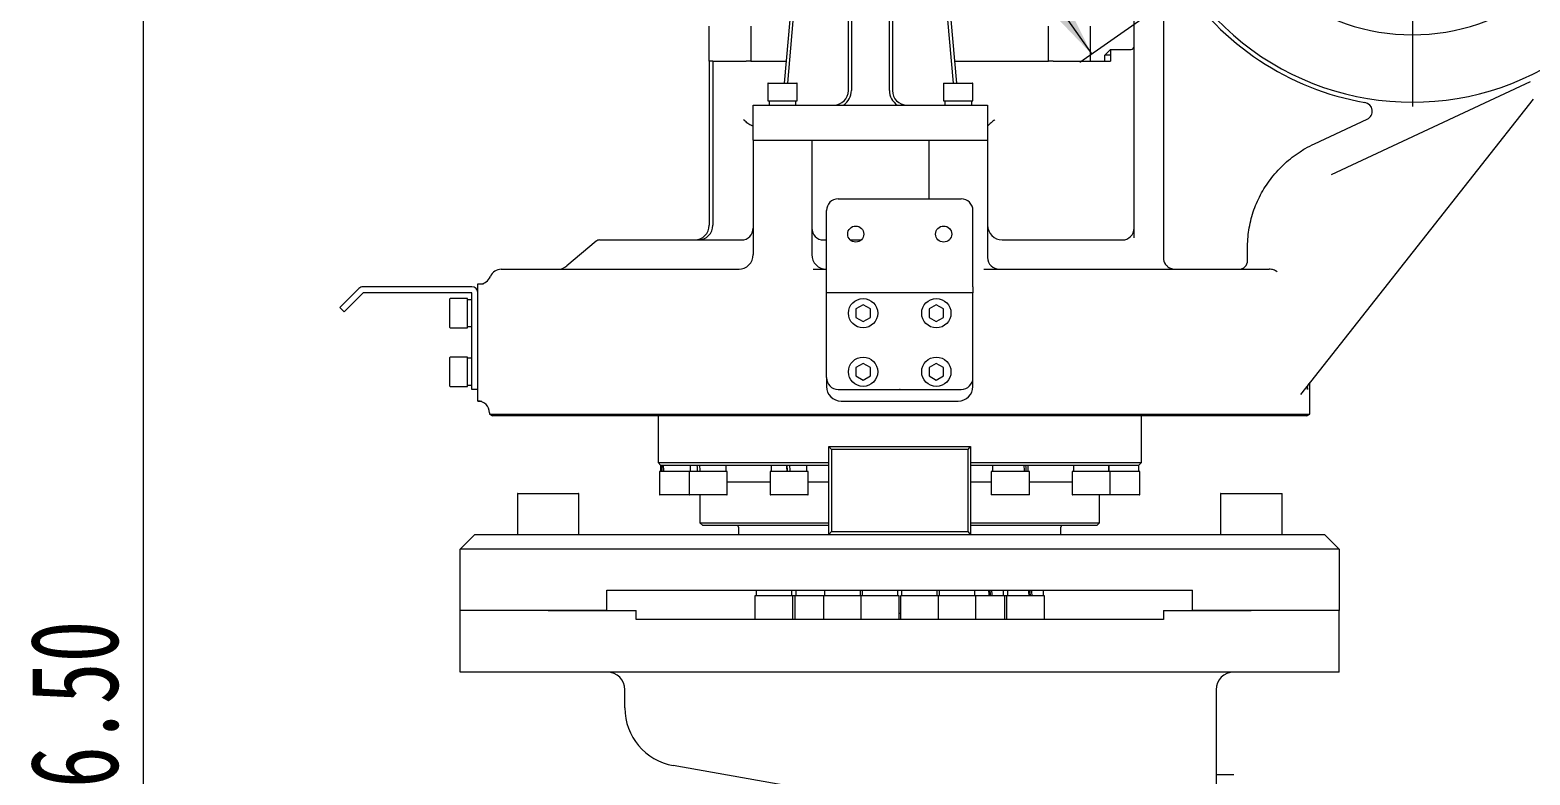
# Paper-space layout '草迹图' of a CAD drawing. Header units: millimetres. Extents: x 0 to 420, y 0 to 297.
# Drawn here: x 60.6 to 111.8, y 158.2 to 183.6 of the extents above; entities that cross this region are included whole.
import ezdxf

# ---------------------------------------------------------------- set-up
doc = ezdxf.new("R2010")
doc.units = ezdxf.units.MM
doc.header["$PDSIZE"] = -1
doc.linetypes.add('CENTERX2', pattern=[20.32, 12.7, -2.54, 2.54, -2.54])
doc.layers.get('0').update_dxf_attribs({"lineweight": 18})
doc.layers.add('中心线层', color=1, linetype='CENTERX2', lineweight=18)
doc.layers.add('标注层', color=7, linetype='Continuous', lineweight=15)
doc.styles.add('SLDTEXTSTYLE6', font='', dxfattribs={"width": 0.7})
doc.styles.get('SLDTEXTSTYLE6').set_extended_font_data('宋体')
doc.dimstyles.new('SLDDIMSTYLE19', dxfattribs={"dimtxt": 3, "dimasz": 3, "dimexe": 0, "dimexo": 0.0625, "dimgap": 0.75, "dimtad": 1, "dimlfac": 10, "dimrnd": 1e-09, "dimzin": 4, "dimdsep": 46, "dimtxsty": 'SLDTEXTSTYLE6', "dimcen": 0.09, "dimdle": 6, "dimadec": 0, "dimazin": 1, "dimtfac": 1, "dimtdec": 3, "dimtofl": 0, "dimtmove": 0, "dimatfit": 3, "dimfxl": 1, "dimfrac": 2, "dimtolj": 1, "dimarcsym": 0})
doc.dimstyles.new('SLDDIMSTYLE5', dxfattribs={"dimtxt": 3, "dimasz": 3, "dimexe": 0, "dimexo": 0.0625, "dimgap": 0.75, "dimtad": 1, "dimdec": 6, "dimlfac": 10, "dimrnd": 1e-09, "dimzin": 12, "dimdsep": 46, "dimtxsty": 'SLDTEXTSTYLE6', "dimcen": 0.09, "dimdle": 6, "dimadec": 0, "dimazin": 3, "dimtfac": 1, "dimtdec": 3, "dimtofl": 0, "dimtmove": 0, "dimatfit": 3, "dimfxl": 1, "dimfrac": 2, "dimtolj": 1, "dimarcsym": 0})

# ---------------------------------------------------------------- blocks, each defined once
blk = doc.blocks.new('*X59')
at = {"layer": '标注层'}
for points in [[(62.417, 231.965), (63.76, 229.242), (64.516, 229.772)], [(96.832, 182.815), (95.489, 185.538), (94.733, 185.008)]]:
    blk.add_hatch(color=256, dxfattribs=at).paths.add_polyline_path(points, flags=0)
for p, q in [((73.361, 239.627), (62.008, 231.678)), ((62.417, 231.965), (96.832, 182.815)), ((107.775, 190.478), (96.422, 182.529))]:
    blk.add_line(p, q, dxfattribs=at)
at = {"layer": '标注层', "insert": (81.29, 211.753), "char_height": 3, "width": 9.6915, "attachment_point": 1, "rotation": 305, "style": 'SLDTEXTSTYLE6'}
blk.add_mtext('600', dxfattribs=at)
blk = doc.blocks.new('*X73')
at = {"layer": '标注层'}
for points in [[(64.456, 190.478), (63.994, 187.478), (64.917, 187.478)], [(64.456, 129.828), (64.917, 132.828), (63.994, 132.828)]]:
    blk.add_hatch(color=256, dxfattribs=at).paths.add_polyline_path(points, flags=0)
for p, q in [((107.775, 190.478), (63.956, 190.478)), ((64.456, 190.478), (64.456, 129.828)), ((100.275, 129.828), (63.956, 129.828))]:
    blk.add_line(p, q, dxfattribs=at)
at = {"layer": '标注层', "insert": (60.589, 154.916), "char_height": 3, "width": 17.43352, "attachment_point": 1, "rotation": 90, "style": 'SLDTEXTSTYLE6'}
blk.add_mtext('606.50', dxfattribs=at)
blk = doc.blocks.new('SW_CENTERMARKSYMBOL_4')
at = {"layer": '中心线层', "color": 0}
for p, q in [((0, 0.3), (0, 9.45)), ((-0.3, 0), (-9.45, 0)), ((0, 0), (-0.15, 0)), ((0, 0), (0, 0.15)), ((0, 0), (0, -0.15)), ((0, 0), (0.15, 0)), ((0.3, 0), (9.45, 0)), ((0, -0.3), (0, -9.45))]:
    blk.add_line(p, q, dxfattribs=at)

psp = doc.layouts.new('草迹图')

# ---------------------------------------------------------------- linework, layer by layer
at = {"color": 7, "linetype": 'Continuous', "lineweight": 0}
for p, q in [((86.34151078, 181.83003983), (87.70667645, 197.30191734)), ((87.79339387, 197.14697831), (86.4418993, 181.83003983)), ((92.10841638, 181.83003983), (90.75692181, 197.14697831)), ((90.84363924, 197.30191734), (92.2088049, 181.83003983)), ((88.52515784, 181.57803983), (88.52515784, 195.95671948)), ((88.62515784, 195.95671948), (88.62515784, 181.57803983)), ((89.92515784, 181.57803983), (89.92515784, 195.95671948)), ((90.02515784, 195.95671948), (90.02515784, 181.57803983)), ((98.27515784, 176.55043367), (98.27515784, 185.11008342)), ((99.27515784, 185.14142117), (99.27515784, 175.87803983)), ((83.77515784, 182.57803983), (83.77515784, 183.77803983)), ((85.19455748, 183.77803983), (85.19455748, 182.57803983)), ((95.3557582, 182.57803983), (95.3557582, 183.77803983)), ((96.77515784, 183.77803983), (96.77515784, 182.57803983)), ((97.47515784, 182.97803983), (97.27515784, 182.77803983)), ((97.47515784, 182.97803983), (97.47515784, 182.77803983)), ((97.47515784, 182.97803983), (97.77515784, 182.97803983)), ((97.77515784, 182.97803983), (98.17515784, 182.97803983)), ((83.77515784, 182.57803983), (83.77515784, 176.97803983)), ((83.89863368, 182.57803983), (83.77515784, 182.57803983)), ((83.89863368, 182.57803983), (83.89863368, 176.97803983)), ((83.90389967, 182.57803983), (85.03401586, 182.57803983)), ((85.19455748, 182.57803983), (85.03401586, 182.57803983)), ((85.19455748, 182.57803983), (86.40751078, 182.57803983)), ((92.1428049, 182.57803983), (95.3557582, 182.57803983)), ((95.51629983, 182.57803983), (95.3557582, 182.57803983)), ((95.51629983, 182.57803983), (96.62288412, 182.57803983)), ((96.62288412, 182.57803983), (97.11136496, 182.57803983)), ((97.11136496, 182.57803983), (97.47515784, 182.57803983)), ((97.47515784, 182.77803983), (97.27515784, 182.77803983)), ((97.27515784, 182.57803983), (97.27515784, 182.77803983)), ((97.47515784, 182.77803983), (97.47515784, 182.57803983)), ((85.77515784, 181.82003983), (85.77515784, 181.23003983)), ((85.78515784, 181.83003983), (86.76515784, 181.83003983)), ((86.77515784, 181.23003983), (86.77515784, 181.82003983)), ((91.77515784, 181.82003983), (91.77515784, 181.23003983)), ((91.78515784, 181.83003983), (92.76515784, 181.83003983)), ((92.77515784, 181.23003983), (92.77515784, 181.82003983)), ((111.79003133, 181.86811585), (105.00499873, 178.70420319)), ((111.89481265, 181.2785701), (104.29404395, 171.63629467)), ((85.27515784, 179.87803983), (85.27515784, 181.07803983)), ((85.27515784, 181.07803983), (85.77515784, 181.07803983)), ((85.77515784, 181.23003983), (86.27515784, 181.23003983)), ((85.77515784, 181.07803983), (92.77515784, 181.07803983)), ((85.81491181, 181.23003983), (85.81491181, 181.07803983)), ((86.27515784, 181.23003983), (86.77515784, 181.23003983)), ((86.73540387, 181.07803983), (86.73540387, 181.23003983)), ((91.77515784, 181.23003983), (92.27515784, 181.23003983)), ((91.81491181, 181.23003983), (91.81491181, 181.07803983)), ((92.27515784, 181.23003983), (92.77515784, 181.23003983)), ((92.73540387, 181.07803983), (92.73540387, 181.23003983)), ((92.77515784, 181.07803983), (93.27515784, 181.07803983)), ((93.27515784, 181.07803983), (93.27515784, 179.87803983)), ((85.2325655, 180.37803983), (85.27515784, 180.37803983)), ((93.27515784, 180.37803983), (93.28068231, 180.37803983)), ((104.43565547, 179.76276757), (106.23169698, 180.60027548)), ((85.27515784, 179.87803983), (85.27515784, 175.97803983)), ((85.27515784, 179.87803983), (87.22909704, 179.87803983)), ((87.22909704, 179.87803983), (91.32121864, 179.87803983)), ((87.27515784, 179.87803983), (87.27515784, 175.97803983)), ((91.27515784, 179.87803983), (91.27515784, 177.87803983)), ((91.32121864, 179.87803983), (93.27515784, 179.87803983)), ((93.27515784, 179.87803983), (93.27515784, 175.87803983)), ((88.17515784, 177.87803983), (92.37515784, 177.87803983)), ((87.77515784, 174.87803983), (87.77515784, 177.47803983)), ((92.77515784, 174.87803983), (92.77515784, 177.47803983)), ((79.91114796, 176.43124872), (78.91456653, 175.59501761)), ((80.03970548, 176.47803983), (84.87515784, 176.47803983)), ((87.67515784, 176.47803983), (87.77515784, 176.47803983)), ((88.58641198, 176.47803983), (88.9639037, 176.47803983)), ((93.77515784, 176.47803983), (97.87515784, 176.47803983)), ((102.15185467, 175.77803983), (102.15185467, 176.26377106)), ((76.67515784, 175.47803983), (84.7956847, 175.47803983)), ((87.32099837, 175.47803983), (87.77515784, 175.47803983)), ((93.15055297, 175.47803983), (102.88269527, 175.47803983)), ((71.8165792, 174.81946118), (71.45089377, 174.45377576)), ((71.95800055, 174.67803983), (71.59231513, 174.3123544)), ((75.67515784, 174.87803983), (71.95800055, 174.87803983)), ((75.67515784, 174.67803983), (71.95800055, 174.67803983)), ((75.67515784, 171.77803983), (75.67515784, 174.67803983)), ((75.87515784, 174.97803983), (76.07367694, 174.97803983)), ((75.87515784, 174.67803983), (75.87515784, 174.97803983)), ((75.87515784, 171.77803983), (75.87515784, 174.67803983)), ((87.77515784, 174.67803983), (87.77515784, 174.87803983)), ((92.77515784, 174.67803983), (87.77515784, 174.67803983)), ((87.77515784, 171.77803983), (87.77515784, 174.67803983)), ((92.77515784, 174.87803983), (92.77515784, 174.67803983)), ((92.77515784, 171.77803983), (92.77515784, 174.67803983)), ((71.16805106, 174.17093305), (71.45089377, 174.45377576)), ((71.30947242, 174.02951169), (71.16805106, 174.17093305)), ((71.59231513, 174.3123544), (71.30947242, 174.02951169)), ((74.92315784, 173.48803983), (74.92315784, 174.46803977)), ((75.52315784, 174.47803983), (74.93315784, 174.47803983)), ((75.52315784, 173.47803983), (75.52315784, 174.47803983)), ((75.67515784, 174.43828586), (75.52315784, 174.43828586)), ((75.87515784, 171.47803983), (75.87515784, 174.47803983)), ((89.02515784, 174.26403983), (88.77747458, 174.12103983)), ((88.77747458, 174.12103983), (88.77747458, 173.83503983)), ((89.27284111, 174.12103983), (89.02515784, 174.26403983)), ((89.27284111, 173.83503983), (89.27284111, 174.12103983)), ((91.52515784, 174.26403983), (91.27747458, 174.12103983)), ((91.27747458, 174.12103983), (91.27747458, 173.83503983)), ((91.77284111, 174.12103983), (91.52515784, 174.26403983)), ((91.77284111, 173.83503983), (91.77284111, 174.12103983)), ((88.77747458, 173.83503983), (89.02515784, 173.69203983)), ((89.02515784, 173.69203983), (89.27284111, 173.83503983)), ((91.27747458, 173.83503983), (91.52515784, 173.69203983)), ((91.52515784, 173.69203983), (91.77284111, 173.83503983)), ((74.93315784, 173.47803983), (75.52315784, 173.47803983)), ((75.52315784, 173.5177938), (75.67515784, 173.5177938)), ((74.92315784, 171.48803983), (74.92315784, 172.46803977)), ((75.52315784, 172.47803983), (74.93315784, 172.47803983)), ((75.52315784, 171.47803983), (75.52315784, 172.47803983)), ((75.67515784, 172.43828586), (75.52315784, 172.43828586)), ((89.02515784, 172.26403983), (88.77747458, 172.12103983)), ((88.77747458, 172.12103983), (88.77747458, 171.83503983)), ((89.27284111, 172.12103983), (89.02515784, 172.26403983)), ((89.27284111, 171.83503983), (89.27284111, 172.12103983)), ((91.52515784, 172.26403983), (91.27747458, 172.12103983)), ((91.27747458, 172.12103983), (91.27747458, 171.83503983)), ((91.77284111, 172.12103983), (91.52515784, 172.26403983)), ((91.77284111, 171.83503983), (91.77284111, 172.12103983)), ((75.67515784, 171.37803983), (75.67515784, 171.77803983)), ((87.77515784, 171.77803983), (87.77515784, 171.47803983)), ((88.77747458, 171.83503983), (89.02515784, 171.69203983)), ((89.02515784, 171.69203983), (89.27284111, 171.83503983)), ((91.27747458, 171.83503983), (91.52515784, 171.69203983)), ((91.52515784, 171.69203983), (91.77284111, 171.83503983)), ((92.77515784, 171.47803983), (92.77515784, 171.77803983)), ((104.29404395, 171.63629467), (103.95219698, 171.20263029)), ((104.27515784, 170.53577485), (104.27515784, 171.6123359)), ((74.93315784, 171.47803983), (75.52315784, 171.47803983)), ((75.52315784, 171.5177938), (75.67515784, 171.5177938)), ((75.87515784, 171.37803983), (75.67515784, 171.37803983)), ((75.87515784, 170.97803983), (75.87515784, 171.47803983)), ((88.17515784, 171.37803983), (92.37515784, 171.37803983)), ((75.87515784, 170.97803983), (76.01472307, 170.97803983)), ((76.27515784, 170.57803983), (76.27515784, 170.53577485)), ((76.27515784, 170.53577485), (76.37515784, 170.47803983)), ((76.27515784, 170.53577485), (90.27515784, 170.53577485)), ((88.27515784, 170.97803983), (90.27515784, 170.97803983)), ((90.27515784, 170.97803983), (92.27515784, 170.97803983)), ((90.27515784, 170.53577485), (104.27515784, 170.53577485)), ((104.17515784, 170.47803983), (104.27515784, 170.53577485)), ((90.27515784, 170.47803983), (76.37515784, 170.47803983)), ((82.02515784, 170.47803983), (82.02515784, 168.87803983)), ((104.17515784, 170.47803983), (90.27515784, 170.47803983)), ((98.52515784, 168.87803983), (98.52515784, 170.47803983)), ((87.86144817, 169.42803983), (87.94227648, 169.32803983)), ((87.86144817, 169.42803983), (92.68886751, 169.42803983)), ((87.86144817, 166.42803983), (87.86144817, 169.42803983)), ((92.60803921, 169.32803983), (87.94227648, 169.32803983)), ((87.94227648, 169.32803983), (87.94227648, 166.52803983)), ((92.60803921, 169.32803983), (92.68886751, 169.42803983)), ((92.60803921, 166.52803983), (92.60803921, 169.32803983)), ((92.68886751, 169.42803983), (92.68886751, 166.42803983)), ((82.02515784, 168.87803983), (82.12515784, 168.77803983)), ((82.02515784, 168.87803983), (87.86144817, 168.87803983)), ((82.07515784, 168.57853983), (82.07515784, 167.78853983)), ((83.08666604, 168.57853983), (82.07515784, 168.57853983)), ((82.11484933, 168.77803983), (82.11484933, 168.57853983)), ((82.12515784, 168.77803983), (82.11484933, 168.77803983)), ((83.15974199, 168.77803983), (82.1259841, 168.77803983)), ((83.08666604, 168.57853983), (83.08666604, 167.78853983)), ((84.38666604, 168.57853983), (83.08666604, 168.57853983)), ((83.12635753, 168.77803983), (83.12635753, 168.57853983)), ((83.27579073, 168.77803983), (83.15974199, 168.77803983)), ((86.10015784, 168.77803983), (83.27579073, 168.77803983)), ((84.34697456, 168.57853983), (84.34697456, 168.77803983)), ((84.38666604, 167.78853983), (84.38666604, 168.57853983)), ((85.85015784, 168.57853983), (85.85015784, 167.78853983)), ((87.15015784, 168.57853983), (85.85015784, 168.57853983)), ((85.88984933, 168.77803983), (85.88984933, 168.57853983)), ((86.30107213, 168.77803983), (86.10015784, 168.77803983)), ((87.86144817, 168.77803983), (86.30107213, 168.77803983)), ((87.11046636, 168.57853983), (87.11046636, 168.77803983)), ((87.15015784, 167.78853983), (87.15015784, 168.57853983)), ((92.68886751, 168.87803983), (98.52515784, 168.87803983)), ((94.24924356, 168.77803983), (92.68886751, 168.77803983)), ((93.40015784, 168.57853983), (93.40015784, 167.78853983)), ((94.70015784, 168.57853983), (93.40015784, 168.57853983)), ((93.43984933, 168.77803983), (93.43984933, 168.57853983)), ((94.45015784, 168.77803983), (94.24924356, 168.77803983)), ((97.27452495, 168.77803983), (94.45015784, 168.77803983)), ((94.66046636, 168.57853983), (94.66046636, 168.77803983)), ((94.70015784, 167.78853983), (94.70015784, 168.57853983)), ((96.16364964, 168.57853983), (96.16364964, 167.78853983)), ((97.46364964, 168.57853983), (96.16364964, 168.57853983)), ((96.20334113, 168.77803983), (96.20334113, 168.57853983)), ((97.39057369, 168.77803983), (97.27452495, 168.77803983)), ((98.42433159, 168.77803983), (97.39057369, 168.77803983)), ((97.46364964, 167.78853983), (97.46364964, 168.57853983)), ((98.47515784, 168.57853983), (97.46364964, 168.57853983)), ((98.42515784, 168.77803983), (98.52515784, 168.87803983)), ((98.43546636, 168.77803983), (98.42515784, 168.77803983)), ((98.43546636, 168.57853983), (98.43546636, 168.77803983)), ((98.47515784, 167.78853983), (98.47515784, 168.57853983)), ((84.38666604, 168.22803983), (85.85015784, 168.22803983)), ((87.15015784, 168.22803983), (87.86144817, 168.22803983)), ((92.68886751, 168.22803983), (93.40015784, 168.22803983)), ((94.70015784, 168.22803983), (96.16364964, 168.22803983)), ((77.22515784, 167.81803983), (77.22515784, 166.42803983)), ((77.23515784, 167.82803983), (79.31515784, 167.82803983)), ((79.32515784, 166.42803983), (79.32515784, 167.81803983)), ((83.09666604, 167.77853983), (82.08515784, 167.77853983)), ((83.10547116, 167.77853983), (83.09666604, 167.77853983)), ((84.37666604, 167.77853983), (83.10547116, 167.77853983)), ((83.45015784, 167.77853983), (83.45015784, 166.82803983)), ((86.00642559, 167.77853983), (85.86015784, 167.77853983)), ((87.14015784, 167.77853983), (86.00642559, 167.77853983)), ((94.15595493, 167.77853983), (93.41015784, 167.77853983)), ((94.69015784, 167.77853983), (94.15595493, 167.77853983)), ((97.22087005, 167.77853983), (96.17364964, 167.77853983)), ((97.10015784, 166.82803983), (97.10015784, 167.77853983)), ((97.45364964, 167.77853983), (97.22087005, 167.77853983)), ((98.42468719, 167.77853983), (97.45364964, 167.77853983)), ((98.46515784, 167.77853983), (98.42468719, 167.77853983)), ((101.22515784, 167.81803983), (101.22515784, 166.42803983)), ((101.23515784, 167.82803983), (103.31515784, 167.82803983)), ((103.32515784, 166.42803983), (103.32515784, 167.81803983)), ((75.27515784, 165.92803983), (75.77515784, 166.42803983)), ((75.77515784, 166.42803983), (78.27515784, 166.42803983)), ((78.27515784, 166.42803983), (102.27515784, 166.42803983)), ((83.45015784, 166.82803983), (83.55015784, 166.72803983)), ((83.45015784, 166.82803983), (87.86144817, 166.82803983)), ((87.86144817, 166.72803983), (83.55015784, 166.72803983)), ((84.77515784, 166.67803983), (84.77515784, 166.42803983)), ((87.94227648, 166.52803983), (87.86144817, 166.42803983)), ((87.94227648, 166.52803983), (92.60803921, 166.52803983)), ((92.68886751, 166.42803983), (92.60803921, 166.52803983)), ((92.68886751, 166.82803983), (97.10015784, 166.82803983)), ((97.00015784, 166.72803983), (92.68886751, 166.72803983)), ((95.77515784, 166.42803983), (95.77515784, 166.67803983)), ((97.00015784, 166.72803983), (97.10015784, 166.82803983)), ((102.27515784, 166.42803983), (104.77515784, 166.42803983)), ((104.77515784, 166.42803983), (105.27515784, 165.92803983)), ((75.27515784, 163.82803983), (75.27515784, 165.92803983)), ((78.27515784, 165.92803983), (75.27515784, 165.92803983)), ((102.27515784, 165.92803983), (78.27515784, 165.92803983)), ((105.27515784, 165.92803983), (102.27515784, 165.92803983)), ((105.27515784, 165.92803983), (105.27515784, 163.82803983)), ((80.27515784, 163.82803983), (80.27515784, 164.52803983)), ((80.27515784, 164.52803983), (100.27515784, 164.52803983)), ((85.37074233, 164.52803983), (85.37074233, 164.32853983)), ((86.59135936, 164.32853983), (86.59135936, 164.52803983)), ((86.73040653, 164.52803983), (86.73040653, 164.32853983)), ((87.71269018, 164.52803983), (87.71269018, 164.32853983)), ((88.93330721, 164.32853983), (88.93330721, 164.52803983)), ((88.99218113, 164.52803983), (88.99218113, 164.32853983)), ((90.21279816, 164.32853983), (90.21279816, 164.52803983)), ((90.33751753, 164.52803983), (90.33751753, 164.32853983)), ((91.55813456, 164.32853983), (91.55813456, 164.52803983)), ((91.61700848, 164.52803983), (91.61700848, 164.32853983)), ((92.83762551, 164.32853983), (92.83762551, 164.52803983)), ((93.81990916, 164.32853983), (93.81990916, 164.52803983)), ((93.95895633, 164.52803983), (93.95895633, 164.32853983)), ((95.17957336, 164.32853983), (95.17957336, 164.52803983)), ((100.27515784, 163.82803983), (100.27515784, 164.52803983)), ((85.33105084, 164.32853983), (85.33105084, 163.53853983)), ((85.36922584, 164.32853983), (85.33105084, 164.32853983)), ((86.63105084, 164.32853983), (85.36922584, 164.32853983)), ((86.63105084, 163.53853983), (86.63105084, 164.32853983)), ((86.69071504, 164.32853983), (86.63105084, 164.32853983)), ((86.69071504, 164.32853983), (86.69071504, 163.53853983)), ((86.72889004, 164.32853983), (86.69071504, 164.32853983)), ((87.67299869, 164.32853983), (86.72889004, 164.32853983)), ((87.67299869, 164.32853983), (87.67299869, 163.53853983)), ((88.81898389, 164.32853983), (87.67299869, 164.32853983)), ((88.95248964, 164.32853983), (88.81898389, 164.32853983)), ((88.95248964, 164.32853983), (88.95248964, 163.53853983)), ((90.09847483, 164.32853983), (88.95248964, 164.32853983)), ((90.25248964, 164.32853983), (90.09847483, 164.32853983)), ((90.25248964, 163.53853983), (90.25248964, 164.32853983)), ((90.29782604, 164.32853983), (90.29782604, 163.53853983)), ((91.44381123, 164.32853983), (90.29782604, 164.32853983)), ((91.59782604, 164.32853983), (91.44381123, 164.32853983)), ((91.59782604, 163.53853983), (91.59782604, 164.32853983)), ((92.72330218, 164.32853983), (91.59782604, 164.32853983)), ((92.87731699, 164.32853983), (92.72330218, 164.32853983)), ((92.87731699, 163.53853983), (92.87731699, 164.32853983)), ((93.85960064, 164.32853983), (92.87731699, 164.32853983)), ((93.85960064, 163.53853983), (93.85960064, 164.32853983)), ((93.91926484, 164.32853983), (93.85960064, 164.32853983)), ((93.91926484, 164.32853983), (93.91926484, 163.53853983)), ((95.21926484, 164.32853983), (93.91926484, 164.32853983)), ((95.21926484, 163.53853983), (95.21926484, 164.32853983)), ((78.27515784, 163.82803983), (75.27515784, 163.82803983)), ((75.27515784, 161.72803983), (75.27515784, 163.82803983)), ((80.27515784, 163.82803983), (78.27515784, 163.82803983)), ((78.27515784, 163.82803983), (81.27515784, 163.82803983)), ((81.27515784, 163.52803983), (81.27515784, 163.82803983)), ((99.27515784, 163.52803983), (81.27515784, 163.52803983)), ((86.62105084, 163.52853983), (85.34105084, 163.52853983)), ((86.70071504, 163.52853983), (86.62105084, 163.52853983)), ((87.68299869, 163.52853983), (86.70071504, 163.52853983)), ((88.96248964, 163.52853983), (87.68299869, 163.52853983)), ((90.24248964, 163.52853983), (88.96248964, 163.52853983)), ((90.29782604, 163.72803983), (90.25248964, 163.72803983)), ((91.58782604, 163.52853983), (90.30782604, 163.52853983)), ((92.86731699, 163.52853983), (91.58782604, 163.52853983)), ((93.09554299, 163.52853983), (92.86731699, 163.52853983)), ((93.84960064, 163.52853983), (93.09554299, 163.52853983)), ((93.92926484, 163.52853983), (93.84960064, 163.52853983)), ((94.45520719, 163.52853983), (93.92926484, 163.52853983)), ((95.20926484, 163.52853983), (94.45520719, 163.52853983)), ((99.27515784, 163.82803983), (99.27515784, 163.52803983)), ((99.27515784, 163.82803983), (102.27515784, 163.82803983)), ((102.27515784, 163.82803983), (100.27515784, 163.82803983)), ((105.27515784, 163.82803983), (102.27515784, 163.82803983)), ((105.27515784, 161.72803983), (105.27515784, 163.82803983)), ((78.27515784, 161.72803983), (75.27515784, 161.72803983)), ((102.27515784, 161.72803983), (78.27515784, 161.72803983)), ((105.27515784, 161.72803983), (102.27515784, 161.72803983)), ((80.89472548, 160.50623909), (80.89472548, 161.12803983)), ((101.07515784, 161.12803983), (101.07515784, 136.57299993)), ((87.46434326, 157.66963896), (82.54742912, 158.53662358)), ((101.66515784, 158.22803983), (101.07515784, 158.22803983))]:
    psp.add_line(p, q, dxfattribs=at)
for centre, radius in [((88.77515784, 176.67803983), 0.275), ((91.77515784, 176.67803983), 0.275), ((89.02515784, 173.97803983), 0.5), ((91.52515784, 173.97803983), 0.5), ((89.02515784, 171.97803983), 0.5), ((91.52515784, 171.97803983), 0.5)]:
    psp.add_circle(centre, radius, dxfattribs=at)
for centre, radius, start, end in [((107.77515784, 190.47803983), 9.3, 154.308923801, 25.691076199), ((107.77515784, 190.47803983), 7, 155.273051093, 24.726948907), ((107.77515784, 190.47803983), 9.45, 212.751416224, 260.136162046), ((98.17515784, 183.07803983), 0.1, 270, 360), ((85.78515784, 181.82003983), 0.01, 90, 180), ((86.76515784, 181.82003983), 0.01, 360, 90), ((91.78515784, 181.82003983), 0.01, 90, 180), ((92.76515784, 181.82003983), 0.01, 0, 90), ((88.02515784, 181.57803983), 0.5, 270, 0), ((88.02515784, 181.57803983), 0.6, 303.557309762, 0), ((90.52515784, 181.57803983), 0.6, 180, 236.442690238), ((90.52515784, 181.57803983), 0.5, 180, 270), ((106.1049115, 180.87216781), 0.3, 295, 80.136162046), ((88.17515784, 177.47803983), 0.4, 90, 180), ((92.37515784, 177.47803983), 0.4, 0, 90), ((83.27515784, 176.97803983), 0.5, 270, 0), ((83.39863368, 176.97803983), 0.5, 270, 0), ((84.87515784, 176.87803983), 0.4, 270, 0), ((87.67515784, 176.87803983), 0.4, 180, 270), ((93.77515784, 176.97803983), 0.5, 180, 270), ((97.87515784, 176.87803983), 0.4, 270, 0), ((80.03970548, 176.27803983), 0.2, 90, 130), ((84.77515784, 175.97803983), 0.5, 270, 0), ((87.77515784, 175.97803983), 0.5, 180, 270), ((93.67515784, 175.87803983), 0.4, 180, 270), ((99.67515784, 175.87803983), 0.4, 180, 216.017085424), ((101.85185467, 175.77803983), 0.3, 270, 0), ((75.93353799, 175.37803983), 0.4, 270, 337.975687163), ((76.67515784, 175.07803983), 0.4, 90, 157.975687163), ((78.59317273, 175.97803983), 0.5, 270, 310), ((71.95800055, 174.67803983), 0.2, 90, 135), ((75.67515784, 174.67803983), 0.2, 0, 90), ((74.93315784, 174.46803983), 0.01, 90, 180), ((74.93315784, 173.48803983), 0.01, 180, 270), ((74.93315784, 172.46803983), 0.01, 90, 180), ((88.17515784, 171.77803983), 0.4, 180, 270), ((92.37515784, 171.77803983), 0.4, 270, 360), ((74.93315784, 171.48803983), 0.01, 180, 270), ((88.27515784, 171.47803983), 0.5, 180, 270), ((92.27515784, 171.47803983), 0.5, 270, 0), ((75.87515784, 170.57803983), 0.4, 360, 90), ((77.23515784, 167.81803983), 0.01, 90, 180), ((79.31515784, 167.81803983), 0.01, 0, 90), ((82.08515784, 167.78853983), 0.01, 180, 270), ((83.09666604, 167.78853983), 0.01, 180, 270), ((84.37666604, 167.78853983), 0.01, 270, 0), ((85.86015784, 167.78853983), 0.01, 180, 270), ((87.14015784, 167.78853983), 0.01, 270, 0), ((93.41015784, 167.78853983), 0.01, 180, 270), ((94.69015784, 167.78853983), 0.01, 270, 0), ((96.17364964, 167.78853983), 0.01, 180, 270), ((97.45364964, 167.78853983), 0.01, 270, 0), ((98.46515784, 167.78853983), 0.01, 270, 0), ((101.23515784, 167.81803983), 0.01, 90, 180), ((103.31515784, 167.81803983), 0.01, 0, 90), ((84.72515784, 166.67803983), 0.05, 0, 90), ((95.82515784, 166.67803983), 0.05, 90, 180), ((85.34105084, 163.53853983), 0.01, 180, 270), ((86.62105084, 163.53853983), 0.01, 270, 360), ((86.70071504, 163.53853983), 0.01, 180, 270), ((87.68299869, 163.53853983), 0.01, 180, 270), ((88.96248964, 163.53853983), 0.01, 180, 270), ((90.24248964, 163.53853983), 0.01, 270, 360), ((90.30782604, 163.53853983), 0.01, 180, 270), ((91.58782604, 163.53853983), 0.01, 270, 360), ((92.86731699, 163.53853983), 0.01, 270, 360), ((93.84960064, 163.53853983), 0.01, 270, 360), ((93.92926484, 163.53853983), 0.01, 180, 270), ((95.20926484, 163.53853983), 0.01, 270, 360), ((80.29472548, 161.12803983), 0.6, 0, 90), ((101.67515784, 161.12803983), 0.6, 90, 180), ((82.89472548, 160.50623909), 2, 180, 260), ((101.66515784, 158.21803983), 0.01, 0, 90)]:
    psp.add_arc(centre, radius, start, end, dxfattribs=at)
for centre, major_axis, ratio, start_param, end_param in [((82.72515784, 168.19549886), (-0.26913332, 6.95630603), 0.0787432987, 1.4839091675, 1.5126583736), ((82.72515784, 169.39689328), (-0.26913332, 6.95630603), 0.0787432987, 1.6568301233, 1.6856642918), ((83.73666604, 168.19549886), (-0.50713145, 6.95629427), 0.0488119028, 1.4833971704, 1.5121463765), ((83.73666604, 169.39689328), (-0.50713145, 6.95629427), 0.0488119028, 1.6563181262, 1.6851522947), ((86.50015784, 168.19549886), (-0.60883839, 6.95633733), 0.0060859045, 1.486423011, 1.5151722171), ((86.50015784, 168.19549886), (-0.39903647, 4.55922679), 0.0060859045, 1.4421415732, 1.4861500754), ((86.50015784, 169.39689328), (-0.60883839, 6.95633733), 0.0060859045, 1.6593439668, 1.6881781353), ((94.05015784, 168.19549886), (-0.34316096, 6.95629376), 0.0725522834, 4.7639013728, 4.7926505789), ((94.05015784, 169.39689328), (-0.34316096, 6.95629376), 0.0725522834, 4.5908954546, 4.6197296231), ((96.81364964, 168.19549886), (-0.04298916, 6.95633729), 0.0875162549, 4.7669395967, 4.7956888028), ((96.81364964, 169.39689328), (-0.04298916, 6.95633729), 0.0875162549, 4.5939336785, 4.622767847), ((93.20960064, 163.94549886), (-0.58981363, 6.9563256), 0.0225452766, 4.7655688657, 4.7943180718), ((93.20960064, 165.14689328), (-0.38656752, 4.5592191), 0.0225452766, 4.5300054537, 4.5743206344), ((93.20960064, 165.14689328), (-0.58981363, 6.9563256), 0.0225452766, 4.5925629475, 4.621397116), ((94.56926484, 163.94549886), (-0.58981363, 6.9563256), 0.0225452766, 4.7655688657, 4.7943180718), ((94.56926484, 165.14689328), (-0.38656752, 4.5592191), 0.0225452766, 4.5300054537, 4.5743206344), ((94.56926484, 165.14689328), (-0.58981363, 6.9563256), 0.0225452766, 4.5925629475, 4.621397116)]:
    psp.add_ellipse(centre, major_axis=major_axis, ratio=ratio, start_param=start_param, end_param=end_param, dxfattribs=at)
for points, knots in [([(85.2325655, 180.37803983), (85.21888315, 180.38082847), (85.1872111, 180.38728364), (85.10817682, 180.44056039), (85.02350797, 180.5097365), (84.96203344, 180.56108541), (84.94173588, 180.57780843), (84.94145501, 180.57803983)], [0, 0, 0, 0, 0.0672074627, 0.15557252771, 0.29179555313, 0.35678632624, 0.35769824414, 0.35769824414, 0.35769824414, 0.35769824414]), ([(93.52515784, 180.57803983), (93.5248291, 180.57779058), (93.51401799, 180.5695937), (93.454481, 180.52341905), (93.3734428, 180.45358283), (93.30489306, 180.38968578), (93.28780063, 180.38146391), (93.28068231, 180.37803983)], [0, 0, 0, 0, 0.00087010316, 0.02861426554, 0.16111898364, 0.25201161605, 0.31687986397, 0.31687986397, 0.31687986397, 0.31687986397]), ([(102.15185467, 176.26377106), (102.15185467, 176.26377306), (102.15185479, 176.47469885), (102.18978389, 176.89737277), (102.35122288, 177.51150459), (102.6135208, 178.0891254), (102.96796303, 178.62390235), (103.41082228, 179.0996485), (103.81375852, 179.41146211), (104.16026326, 179.6259261), (104.32952496, 179.71003167), (104.43565547, 179.76276757)], [0, 0, 0, 0, 0.0000060227, 0.6351698601, 1.2704982832, 1.9036113207, 2.5368398989, 3.1943991021, 3.8519962035, 4.0641264046, 4.4207406753, 4.4207406753, 4.4207406753, 4.4207406753]), ([(99.35162117, 175.64282924), (99.37725811, 175.61366598), (99.43839758, 175.54411687), (99.55060303, 175.49163581), (99.63367738, 175.47807049), (99.67485446, 175.47804005), (99.67515784, 175.47803983)], [0, 0, 0, 0, 0.10183388658, 0.24285541182, 0.37994143251, 0.38095894412, 0.38095894412, 0.38095894412, 0.38095894412]), ([(103.15631481, 175.39364245), (103.11816026, 175.41617034), (103.03390857, 175.46591573), (102.93617101, 175.47375221), (102.88269527, 175.47803983)], [0, 0, 0, 0, 0.13307356025, 0.29384889391, 0.29384889391, 0.29384889391, 0.29384889391]), ([(104.19899582, 171.37425734), (104.19894939, 171.37451451), (104.19344711, 171.40499407), (104.18933733, 171.47470139), (104.22540221, 171.53886451), (104.24567953, 171.57493995)], [0, 0, 0, 0, 0.00080178423, 0.09502750658, 0.21604979763, 0.21604979763, 0.21604979763, 0.21604979763]), ([(104.20037015, 171.42900248), (104.19896611, 171.41122514), (104.19752946, 171.39303495), (104.19896327, 171.37467406), (104.19899582, 171.37425734)], [0, 0, 0, 0, 0.053667964458, 0.054914308017, 0.054914308017, 0.054914308017, 0.054914308017])]:
    psp.add_open_spline(points, degree=3, knots=knots, dxfattribs=at)
at = {"layer": '标注层'}
psp.add_point((90.27515784, 171.37803983), dxfattribs=at)

# ---------------------------------------------------------------- block references
at = {"layer": '中心线层'}
psp.add_blockref('SW_CENTERMARKSYMBOL_4', (107.77515784, 190.47803983), dxfattribs=at)

# ---------------------------------------------------------------- dimensions: what is measured, and where the dimension line sits
at = {"layer": '标注层'}
for base, p1, p2, angle, dimstyle, picture, middle in [((96.8317989837, 182.8154174612), (73.3605716613, 239.6271624847), (107.7751578423, 190.4780398274), 305, 'SLDDIMSTYLE5', '*X59', (79.6245058931, 207.3899787898)), ((64.45570686, 129.82803983), (107.77515784, 190.47803983), (100.27515784, 129.82803983), 90, 'SLDDIMSTYLE19', '*X73', (64.45570686, 160.15303983))]:
    dim = psp.add_linear_dim(base=base, p1=p1, p2=p2, angle=angle, dimstyle=dimstyle, override={"dimsah": 1, "dimtzin": 12}, dxfattribs=at)
    dim.commit()
    dim.dimension.update_dxf_attribs({"geometry": picture, "text_midpoint": middle, "dimtype": 160})

doc.saveas('drawing.dxf')
